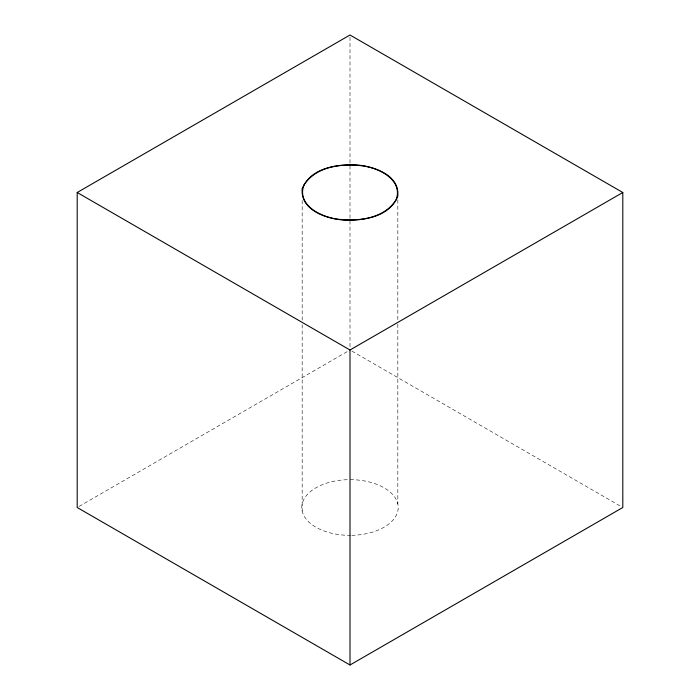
<?xml version="1.0" encoding="UTF-8"?>
<svg xmlns="http://www.w3.org/2000/svg" width="700" height="700" viewBox="0 0 700 700"><rect width="100%" height="100%" fill="white"/><g stroke="black" fill="none" stroke-linecap="round" stroke-linejoin="round"><path stroke-width="0.53" stroke-dasharray="3.5 2.62" d="M79.091 506.415L348.11 351.094M351.89 351.094L620.909 506.415M397.828 199.841L397.828 319.743M397.828 324.1L397.828 503.948M350 37.179L350 347.821M302.172 200.41L302.172 320.311M302.172 324.669L302.172 511.052M350.14 479.657A48.221 27.843 0 0 1 398.213 506.966A48.221 27.843 0 0 1 351.977 535.316M350.919 535.343A48.221 27.843 0 0 1 301.787 508.034A48.221 27.843 0 0 1 349.081 479.666"/><path stroke-width="1.05" d="M77.201 192.5L350 35L622.799 192.5L622.799 507.5L350 665L77.201 507.5L77.201 192.5L350 350L622.799 192.5M350 350L350 665M302.207 188.79C300.186 210.271 326.349 218.645 343.569 220.089C363.3 220.946 389.646 217.026 397.793 196.21C399.814 174.729 373.651 166.346 356.431 164.903C336.7 164.054 310.354 167.974 302.207 188.79M303.852 185.281C296.616 205.258 321.317 217.105 337.496 219.144C358.094 221.611 384.099 218.881 396.148 199.719C403.384 179.742 378.683 167.895 362.504 165.856C341.906 163.389 315.901 166.119 303.852 185.281"/></g></svg>
